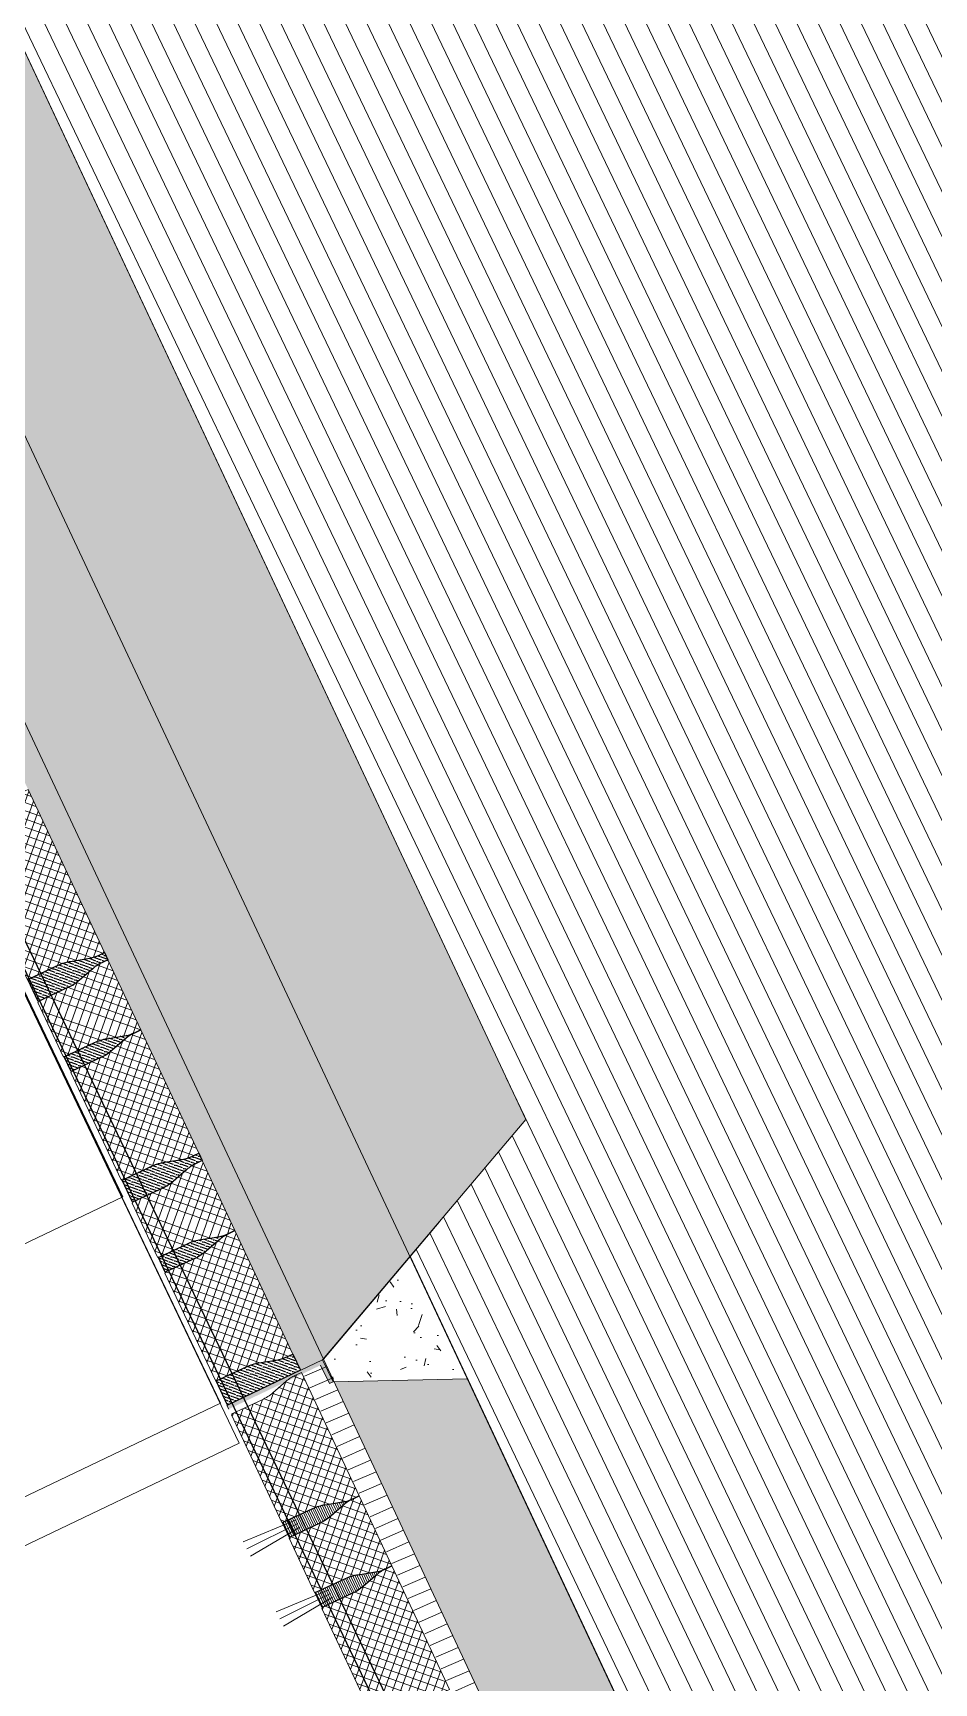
# Model space of a CAD drawing. Header units: metres. Extents: x 679304 to 680626, y 2747329 to 2750056.
# Drawn here: x 679522.29 to 679523.397, y 2747472.555 to 2747474.582 of the extents above; entities that cross this region are included whole.
import ezdxf

# ---------------------------------------------------------------- set-up
doc = ezdxf.new("R2010")
doc.units = ezdxf.units.M
doc.header["$XCLIPFRAME"] = 0
doc.layers.add('-aux', color=50, linetype='Continuous', plot=False)
for name, color, linetype, lineweight in [('02-L-projecció', 6, 'Continuous', 5), ('02-L-seccionat', 4, 'Continuous', 5), ('1-CM', 7, 'Continuous', 0), ('1-L-GESPA', 64, 'Continuous', 0), ('2-metall', 5, 'Continuous', 0), ('3-TR Formigó', 252, 'Continuous', 0), ('3-TR terra compactada', 45, 'Continuous', 0), ('3-TR Tot-u', 37, 'Continuous', 0)]:
    doc.layers.add(name, color=color, linetype=linetype, lineweight=lineweight)
doc.layers.add('02-L-SEC-Shrubs', color=252, linetype='Continuous', lineweight=0, transparency=0.2)
for name, color, linetype, lineweight, true_color in [('3- TR terra vegetal', 253, 'Continuous', 0, 0xbea68e), ('3-TR sorra granitica', 254, 'Continuous', 0, 0xf2dac9), ('3-TR tot_u', 8, 'Continuous', 5, 0x787878)]:
    doc.layers.add(name, color=color, linetype=linetype, lineweight=lineweight, true_color=true_color)
for name, color, linetype, true_color in [('EIT_3 TR sorra', 9, 'Continuous', 0xd8ceb0), ('SL_TREE_BOMBAX_CEIBA', 24, 'Continuous', 0x8f2400), ('SL_TREE_PROSOPIS_CINERARIA', 66, 'Continuous', 0x5f7f00)]:
    doc.layers.add(name, color=color, linetype=linetype, true_color=true_color)
picture_1 = doc.add_image_def('image3.png', size_in_pixel=(1135, 973))
picture_2 = doc.add_image_def('image2.png', size_in_pixel=(716, 586))
picture_3 = doc.add_image_def('image6.png', size_in_pixel=(393, 306))
picture_4 = doc.add_image_def('image7.png', size_in_pixel=(360, 216))

# ---------------------------------------------------------------- blocks, each defined once
blk = doc.blocks.new('Galvanized Metal Plate 100x30x1')
at = {"layer": '2-metall'}
blk.add_hatch(color=256, dxfattribs=at).paths.add_polyline_path([(-0.0050000000000026, 0.1299999999767181), (-0.0050000000000026, 0.0049999999999955), (-0.0300000000000011, 0.0050000000000097), (-0.0300000000000011, 1.42e-14), (0, 0), (0, 0.1299999999767181)])
blk.add_line((-0.0050000000000026, 0.0050000000000097), (-0.0300000000000011, 0.0050000000000097), dxfattribs=at)
blk.add_lwpolyline([(-0.0300000000000011, 0.0049999999999955), (-0.0300000000000011, 1.42e-14), (0, 0), (0, 0.1299999999767181), (-0.0050000000000026, 0.1299999999767181)], dxfattribs=at)
blk = doc.blocks.new('General Section WaterFalls')
at = {"layer": '3- TR terra vegetal'}
h = blk.add_hatch(dxfattribs=at)
h.set_pattern_fill('_USER', color=256, scale=0.0025, angle=-18.27604261022104, style=0, pattern_type=0)
h.set_pattern_definition([(360, (19.00628870492801, -0.9764703195542097), (0, 0.0025), [])])
edge = h.paths.add_edge_path()
edge.add_line((66.67817991273478, -32.99385217856616), (66.67825402095178, -32.98565673469143))
edge.add_arc((66.62983844755217, -32.98521892959252), 0.0484175532871072, -0.5180908874735294, 15.48092828320253)
edge.add_line((66.67649938026443, -32.97229543328285), (66.67074051828689, -32.95150277104652))
edge.add_arc((66.72581186937168, -32.93624987173826), 0.0571445945571447, 179.4819104452081, 195.4809295709795, ccw=False)
edge.add_line((66.66866961168125, -32.93573315488175), (66.66904150904082, -32.89460606692975))
edge.add_line((66.66904150880873, -32.8946060675662), (66.68911156709049, -32.89478755562239))
edge.add_line((66.68911156756803, -32.89478755556047), (66.68873967013342, -32.93591464299729))
edge.add_arc((66.63159740762785, -32.93539792695083), 0.0571445978222591, -16.51710976891951, -0.5180906227978994, ccw=False)
edge.add_line((66.68638392770663, -32.95164423086681), (66.68024999814581, -32.97232934997254))
edge.add_arc((66.72666958486661, -32.98609454301186), 0.0484175441230989, 163.4828842022214, 179.4819033208883)
edge.add_line((66.67825401946902, -32.98565673315898), (66.67817991217592, -32.99385217831962))
h = blk.add_hatch(dxfattribs=at)
h.set_pattern_fill('_USER', color=256, scale=0.0025, angle=-18.27604261022104, style=0, pattern_type=0)
h.set_pattern_definition([(360, (19.1012478438206, -0.977336131967604), (0, 0.0025), [])])
edge = h.paths.add_edge_path()
edge.add_line((66.7731390511617, -32.99471799051389), (66.77321315926818, -32.98652254660266))
edge.add_arc((66.72479758551344, -32.98608474247158), 0.0484175532871072, -0.5180908874735294, 15.48092820665204)
edge.add_line((66.77145851869136, -32.97316124476493), (66.76569965663877, -32.9523685820134))
edge.add_arc((66.82077100826427, -32.93711568275467), 0.0571445946539326, 179.4819104096079, 195.4809295061197, ccw=False)
edge.add_line((66.76362875057384, -32.93659896682948), (66.76400064782287, -32.89547187884097))
edge.add_line((66.76400064677, -32.89547187928111), (66.78407070501628, -32.89565336781598))
edge.add_line((66.7840707055293, -32.89565336797386), (66.78369880820523, -32.93678045544718))
edge.add_arc((66.72655654791743, -32.93626373866573), 0.0571445962077865, -16.51711018543432, -0.5180910848902727, ccw=False)
edge.add_line((66.78134306566788, -32.95251004234888), (66.77520913621763, -32.97319516149111))
edge.add_arc((66.82162872422487, -32.98696035519242), 0.0484175457378523, 163.4828835922333, 179.4819027326508)
edge.add_line((66.77321315743029, -32.98652254464105), (66.77313905024774, -32.9947179898382))
at = {"layer": '3-TR Formigó'}
h = blk.add_hatch(dxfattribs=at)
h.set_pattern_fill('ANSI37', color=256, scale=0.003, angle=-18.34738595099281, style=0)
h.set_pattern_definition([(44.92865665922822, (23.58416148833931, -1.779640852473676), (-0.0067268003707682, 0.0067435733681656), []), (134.9286566592282, (23.58416148833931, -1.779640852473676), (-0.0067435733681656, -0.0067268003707682), [])])
edge = h.paths.add_edge_path()
edge.add_line((66.67817994439974, -32.99384861253202), (66.67825405158636, -32.98565316880741))
edge.add_arc((66.62983847083522, -32.98521535773762), 0.0484175595479427, -0.5180984677643848, 15.48092063279453)
edge.add_line((66.67649941239506, -32.97229186492041), (66.67074054844, -32.95149920644457))
edge.add_arc((66.72581189591438, -32.93624631082639), 0.0571445900022303, 179.4819084718825, 195.4809275691711, ccw=False)
edge.add_line((66.66866964241488, -32.93572959303856), (66.66904150650548, -32.89460599995905))
edge.add_line((66.66904150601476, -32.89460600051098), (66.66824433302543, -32.89459879163225))
edge.add_line((66.66824433300644, -32.89459879114293), (66.6682519656904, -32.8937547499768))
edge.add_line((66.66825196612626, -32.89375474955887), (66.5224320567257, -32.8924361538565))
edge.add_line((66.52243205578996, -32.89243615441956), (66.52242442480782, -32.89328019859971))
edge.add_line((66.5224244245328, -32.89328019879758), (66.52162725094301, -32.89327298579737))
edge.add_line((66.52162725152446, -32.89327298477292), (66.52125538711044, -32.934396580688))
edge.add_arc((66.46411313768476, -32.93387986486778), 0.0571445860738357, -16.517109407062094, -0.5180902821103928, ccw=False)
edge.add_line((66.51889964565635, -32.95012616552412), (66.51276571606412, -32.97081128658108))
edge.add_arc((66.55918530980125, -32.98457647953183), 0.0484175511476064, 163.4828856008782, 179.4819047255243)
edge.add_line((66.5107697378844, -32.98413867177442), (66.51069562892907, -32.99233411491491))
edge.add_line((66.51069562835619, -32.99233411438763), (66.67817994333144, -32.99384861192411))
h = blk.add_hatch(dxfattribs=at)
h.set_pattern_fill('ANSI37', color=256, scale=0.003, angle=-18.34738595099281, style=0)
h.set_pattern_definition([(44.92865665922822, (23.58416145620868, -1.779644419904798), (-0.0067268003707682, 0.0067435733681656), []), (134.9286566592282, (23.58416145620868, -1.779644419904798), (-0.0067435733681656, -0.0067268003707682), [])])
edge = h.paths.add_edge_path()
edge.add_line((66.77313908282667, -32.99471442494541), (66.77321319248074, -32.98651898154529))
edge.add_arc((66.72479760786518, -32.98608117876574), 0.0484175640029159, -0.5180874265220125, 15.48093170709386)
edge.add_line((66.77145855035631, -32.97315767640248), (66.7656996869185, -32.95236501858786))
edge.add_arc((66.82077103387564, -32.93711212393828), 0.0571445893227543, 179.4819072091405, 195.4809263397831, ccw=False)
edge.add_line((66.76362878130749, -32.93659540498629), (66.76400064591529, -32.895471812568))
edge.add_line((66.76400064583868, -32.89547181222588), (66.76320347288483, -32.89546460286847))
edge.add_line((66.76320347329602, -32.89546460402198), (66.76321110601546, -32.89462056237718))
edge.add_line((66.76321110595018, -32.89462056127377), (66.68991630843203, -32.8939577847982))
edge.add_line((66.6899163085036, -32.89395778439939), (66.68990867541704, -32.89480182641336))
edge.add_line((66.68990867491812, -32.8948018271476), (66.68911150184555, -32.8947946148086))
edge.add_line((66.68911150144413, -32.89479461498558), (66.68873963732624, -32.93591821148886))
edge.add_arc((66.63159738853574, -32.93540149694309), 0.0571445847260143, -16.517107493792878, -0.5180883785645278, ccw=False)
edge.add_line((66.68638389604166, -32.9516477950383), (66.68024996549411, -32.97233291676055))
edge.add_arc((66.72666956111789, -32.98609810788184), 0.0484175516988072, 163.4828888886982, 179.4819080003339)
edge.add_line((66.67825398826972, -32.98566030245274), (66.67817988100802, -32.99385574566217))
edge.add_line((66.67817988200113, -32.99385574599728), (66.77313908325432, -32.9947144246802))
h = blk.add_hatch(dxfattribs=at)
h.set_pattern_fill('ANSI37', color=256, scale=0.003, angle=-18.34738595099281, style=0)
h.set_pattern_definition([(44.92865665922822, (23.84660494187847, -1.782021161867305), (-0.0067268003707682, 0.0067435733681656), []), (134.9286566592282, (23.84660494187847, -1.782021161867305), (-0.0067435733681656, -0.0067268003707682), [])])
edge = h.paths.add_edge_path()
edge.add_line((66.94062339747325, -32.99622892262414), (66.94069750465988, -32.98803347889953))
edge.add_arc((66.89228192484006, -32.98759566759691), 0.0484175595479427, -0.5180984677643848, 15.48092063279453)
edge.add_line((66.93894286593422, -32.9746721747797), (66.93318400197917, -32.95387951630386))
edge.add_arc((66.98825534898786, -32.93862662045285), 0.0571445900022303, 179.4819084718825, 195.4809275691711, ccw=False)
edge.add_line((66.93111309502274, -32.93810990266502), (66.93148495911332, -32.89698630958551))
edge.add_line((66.93148495955393, -32.89698630990461), (66.93068778656459, -32.89697910102588))
edge.add_line((66.9306877865456, -32.89697910053656), (66.93069541922956, -32.89613505937043))
edge.add_line((66.93069541966543, -32.89613505918533), (66.78487551026487, -32.89481646348296))
edge.add_line((66.7848755097948, -32.89481646427885), (66.78486787881265, -32.895660508459))
edge.add_line((66.78486787900329, -32.89566050888971), (66.7840707054135, -32.89565329588949))
edge.add_line((66.78407070599496, -32.89565329509787), (66.78369884158093, -32.93677689101295))
edge.add_arc((66.72655659075826, -32.93626017519273), 0.0571445860738357, -16.517109407062094, -0.5180902821103928, ccw=False)
edge.add_line((66.78134309872985, -32.95250647561625), (66.77520916913763, -32.9731915966732))
edge.add_arc((66.82162876380607, -32.98695678985678), 0.0484175511476064, 163.4828856008782, 179.4819047255243)
edge.add_line((66.77321319235487, -32.98651898163371), (66.77313908339956, -32.9947144247742))
edge.add_line((66.77313908282667, -32.99471442471258), (66.94062339780194, -32.99622892224906))
h = blk.add_hatch(dxfattribs=at)
h.set_pattern_fill('ANSI37', color=256, scale=0.003, angle=-18.27604261022104, style=0)
h.set_pattern_definition([(44.99999999999999, (23.4015205828473, -1.832519652321934), (-0.0067351920908019, 0.0067351920908019), []), (134.9999999999999, (23.4015205828473, -1.832519652321934), (-0.0067351920908019, -0.0067351920908019), [])])
edge = h.paths.add_edge_path()
edge.add_line((67.13300868775696, -32.99771135766059), (67.13307259018694, -32.98951582796796))
edge.add_arc((67.08465650258584, -32.98913830379024), 0.0484175588259012, -0.4467548583182131, 15.55226428892074)
edge.add_line((67.13130131503567, -32.97615672042593), (67.1255165650358, -32.95537124887623))
edge.add_arc((67.18056887807325, -32.94004979054444), 0.0571445910121853, 179.5532511125338, 195.5522702470631, ccw=False)
edge.add_line((67.1234260238707, -32.93960422463715), (67.12374668146789, -32.89848020071489))
edge.add_line((67.12374668195844, -32.89848020114005), (67.12294950049407, -32.89847398497161))
edge.add_line((67.12294950010255, -32.89847398526035), (67.12295608205572, -32.89762993497023))
edge.add_line((67.12295608269051, -32.89762993529439), (66.97713464422893, -32.89649291226382))
edge.add_line((66.97713464405388, -32.89649291150272), (66.97712806416962, -32.89733696443772))
edge.add_line((66.97712806379423, -32.89733696449548), (66.97633088183997, -32.89733074424205))
edge.add_line((66.97633088147268, -32.89733074372634), (66.976010223406, -32.93845477092634))
edge.add_arc((66.918867375236, -32.93800920876674), 0.0571445857302265, -16.445765776522194, -0.4467466918054015, ccw=False)
edge.add_line((66.97367407055572, -32.95418727723882), (66.96756590219691, -32.97488002040106))
edge.add_arc((67.01400259928778, -32.9885874025058), 0.0484175509184636, 163.5542290581637, 179.5532481786626)
edge.add_line((66.96558652119711, -32.98820987995714), (66.96552261710897, -32.99640540910217))
edge.add_line((66.96552261710166, -32.99640540941619), (67.1330086880839, -32.99771135786219))
h = blk.add_hatch(dxfattribs=at)
h.set_pattern_fill('ANSI37', color=256, scale=0.003, angle=-18.27604261022104, style=0)
h.set_pattern_definition([(44.99999999999999, (23.40152058331296, -1.832519652321934), (-0.0067351920908019, 0.0067351920908019), []), (134.9999999999999, (23.40152058331296, -1.832519652321934), (-0.0067351920908019, -0.0067351920908019), [])])
edge = h.paths.add_edge_path()
edge.add_line((67.22796885808928, -32.99845529254526), (67.22803276298673, -32.99025976317711))
edge.add_arc((67.17961667152122, -32.98988224728964), 0.048417563292489, -0.4467438236486732, 15.55227535667759)
edge.add_line((67.22626148583367, -32.9769006529823), (67.22047673635103, -32.95611518209381))
edge.add_arc((67.27552904887125, -32.9407937261276), 0.0571445904278904, 179.553249814863, 195.5522689535439, ccw=False)
edge.add_line((67.21838619560003, -32.94034815952182), (67.21870685371445, -32.89922413626077))
edge.add_line((67.21870685415342, -32.89922413602472), (67.21790967287059, -32.89921791893542))
edge.add_line((67.21790967183188, -32.89921791898087), (67.2179162536745, -32.89837386865424))
edge.add_line((67.2179162548855, -32.8983738697134), (67.14462068886421, -32.8978023586072))
edge.add_line((67.14462068770081, -32.89780235756189), (67.14461410545559, -32.89864640873636))
edge.add_line((67.14461410650983, -32.89864640939049), (67.14381692521881, -32.89864018935611))
edge.add_line((67.14381692511961, -32.89864018931985), (67.14349626734906, -32.93976421710805))
edge.add_arc((67.08635341981426, -32.9393186555244), 0.0571445840205445, -16.445764324364518, -0.4467451595709804, ccw=False)
edge.add_line((67.14116011327133, -32.95549672143534), (67.13505194399269, -32.97618946478421))
edge.add_arc((67.18148864246905, -32.98989684460685), 0.0484175513567676, 163.5542323495689, 179.5532514948844)
edge.add_line((67.13307256344704, -32.98951932508499), (67.13300866094201, -32.99771485426243))
edge.add_line((67.13300866121426, -32.99771485524252), (67.2279688579916, -32.99845529265259))
h = blk.add_hatch(dxfattribs=at)
h.set_pattern_fill('ANSI37', color=256, scale=0.003, angle=-18.27604261022104, style=0)
h.set_pattern_definition([(44.99999999999999, (23.67396649438888, -1.834651005454361), (-0.0067351920908019, 0.0067351920908019), []), (134.9999999999999, (23.67396649438888, -1.834651005454361), (-0.0067351920908019, -0.0067351920908019), [])])
edge = h.paths.add_edge_path()
edge.add_line((67.40545459929854, -32.99984271079302), (67.40551850172852, -32.99164718110038))
edge.add_arc((67.35710241366176, -32.99126965692267), 0.0484175588259012, -0.4467548583182131, 15.55226428892074)
edge.add_line((67.40374722657725, -32.9782880730927), (67.39796247657738, -32.957502601543))
edge.add_arc((67.45301478914917, -32.94218114390969), 0.0571445910121853, 179.5532511125338, 195.5522702470631, ccw=False)
edge.add_line((67.39587193587793, -32.94173557846807), (67.39619259347513, -32.90061155454581))
edge.add_line((67.39619259350002, -32.90061155427248), (67.39539541203567, -32.90060533810403))
edge.add_line((67.39539541164413, -32.90060533815995), (67.3954019935973, -32.89976128786982))
edge.add_line((67.39540199423209, -32.89976128796116), (67.2495805557705, -32.89862426493058))
edge.add_line((67.24958055559546, -32.89862426463515), (67.2495739757112, -32.89946831757014))
edge.add_line((67.2495739753358, -32.89946831809357), (67.24877679338155, -32.89946209784015))
edge.add_line((67.24877679347992, -32.89946209732443), (67.24845613541325, -32.94058612452443))
edge.add_arc((67.19131328677759, -32.94014056189917), 0.0571445857302265, -16.445765776522194, -0.4467466918054015, ccw=False)
edge.add_line((67.2461199820973, -32.95631863037125), (67.24001181373849, -32.97701137353349))
edge.add_arc((67.28644851129502, -32.99071875587106), 0.0484175509184636, 163.5542290581637, 179.5532481786626)
edge.add_line((67.2380324313417, -32.99034123378806), (67.23796852725357, -32.99853676293309))
edge.add_line((67.23796852771193, -32.99853676301427), (67.40545459869416, -32.99984271146028))
h = blk.add_hatch(dxfattribs=at)
h.set_pattern_fill('ANSI37', color=256, scale=0.003, angle=-18.27604261022104, style=0)
h.set_pattern_definition([(44.99999999999999, (23.67396649485454, -1.8346510049887), (-0.0067351920908019, 0.0067351920908019), []), (134.9999999999999, (23.67396649485454, -1.8346510049887), (-0.0067351920908019, -0.0067351920908019), [])])
edge = h.paths.add_edge_path()
edge.add_line((67.50041476963088, -33.00058664521202), (67.50047867452831, -32.99239111584387))
edge.add_arc((67.45206258352846, -32.9920136006549), 0.048417563292489, -0.4467438236486732, 15.55227535667759)
edge.add_line((67.49870739737526, -32.97903200658038), (67.49292264789261, -32.9582465356919))
edge.add_arc((67.54797496041283, -32.94292507926002), 0.0571445904278904, 179.553249814863, 195.5522689535439, ccw=False)
edge.add_line((67.49083210714161, -32.94247951265425), (67.49115276525603, -32.9013554893932))
edge.add_line((67.491152765695, -32.90135548915714), (67.49035558441217, -32.90134927206785))
edge.add_line((67.49035558337346, -32.90134927257895), (67.49036216521608, -32.90050522225232))
edge.add_line((67.49036216642708, -32.90050522284583), (67.41706660040579, -32.89993371173962))
edge.add_line((67.41706659924239, -32.89993371092715), (67.41706001699717, -32.90077776210162))
edge.add_line((67.41706001758575, -32.90077776229009), (67.41626283629475, -32.90077154225571))
edge.add_line((67.41626283572987, -32.90077154198661), (67.41594217795934, -32.94189556977482))
edge.add_arc((67.35879933135584, -32.941450008424), 0.0571445840205445, -16.445764324364518, -0.4467451595709804, ccw=False)
edge.add_line((67.4136060248129, -32.9576280748006), (67.40749785553427, -32.97832081814946))
edge.add_arc((67.45393455401063, -32.99202819773928), 0.0484175513567676, 163.5542323495689, 179.5532514948844)
edge.add_line((67.40551847498863, -32.99165067914874), (67.40545457248359, -32.99984620832618))
edge.add_line((67.40545457275584, -32.99984620837495), (67.50041476953318, -33.00058664578501))
h = blk.add_hatch(dxfattribs=at)
h.set_pattern_fill('ANSI37', color=256, scale=0.003, angle=-18.27604261022104, style=0)
h.set_pattern_definition([(44.99999999999999, (24.17764217313379, -1.838578246068209), (-0.0067351920908019, 0.0067351920908019), []), (134.9999999999999, (24.17764217313379, -1.838578246068209), (-0.0067351920908019, -0.0067351920908019), [])])
edge = h.paths.add_edge_path()
edge.add_line((67.73164453543723, -33.00238253362477), (67.73170843978194, -32.99418700407408))
edge.add_arc((67.68329235399142, -32.99380948673934), 0.0484175584946718, -0.4467466283651467, 15.55227254300524)
edge.add_line((67.7299371631816, -32.98082789639011), (67.72415241373444, -32.96004242502295))
edge.add_arc((67.77920473134145, -32.94472096674144), 0.0571445944009922, 179.553250484846, 195.5522696561451, ccw=False)
edge.add_line((67.72206187387928, -32.94427540106699), (67.72238253191864, -32.90315137729076))
edge.add_line((67.72238253196701, -32.90315137756989), (67.7215853510199, -32.90314516206266))
edge.add_line((67.72158535011113, -32.90314516075887), (67.72159193103393, -32.90230111061885))
edge.add_line((67.72159193083644, -32.90230111125857), (67.5220265485785, -32.9007450281177))
edge.add_line((67.52202654955909, -32.90074502723292), (67.52201996734935, -32.90158907792871))
edge.add_line((67.52201996650547, -32.90158907882869), (67.52122278602783, -32.90158286004372))
edge.add_line((67.52122278697789, -32.90158286038786), (67.52090212879656, -32.94270688607881))
edge.add_arc((67.46375927096233, -32.94226132519543), 0.0571445945339037, -16.445762793266, -0.44674364543789125, ccw=False)
edge.add_line((67.51856597466394, -32.95843939390034), (67.51245780479302, -32.9791321360728))
edge.add_arc((67.55889450618997, -32.99283951381222), 0.0484175534240547, 163.5542355793744, 179.5532547029849)
edge.add_line((67.51047842530534, -32.99246199708432), (67.51041452202648, -33.00065752600622))
edge.add_line((67.51041452167556, -33.00065752537921), (67.73164453582639, -33.00238253323779))
at = {"layer": '3-TR sorra granitica'}
h = blk.add_hatch(dxfattribs=at)
h.set_pattern_fill('LINE', color=256, scale=0.005, angle=69.72395738977895, style=0)
h.set_pattern_definition([(87.99999999999993, (84.49806383391844, 215.9410314029083), (-0.0158653293789282, 0.0005540295101522), [])])
h.paths.add_polyline_path([(63.31718797190115, -32.99482132843696), (66.94344163034111, -33.0275867190212), (66.94371268711984, -32.99758794321679), (63.31718797190115, -32.96345270238817)])
at = {"layer": '3-TR terra compactada'}
h = blk.add_hatch(dxfattribs=at)
h.set_pattern_fill('LINE', color=256, scale=0.0075)
h.set_pattern_definition([(360, (-1.593222050461918, -1.450000001117587), (0, 0.0238125), [])])
edge = h.paths.add_edge_path(flags=16)
edge.add_arc((87.91270721703766, -34.89102650922723), 0.0300000000000011, 0, 360)
h.paths.add_polyline_path([(60.86794612370431, -34.06345526850782), (60.86794612370431, -34.8165326055605), (77.28848761087283, -34.81653260439634), (77.28848760994151, -35.96653260430321), (94.02980208816007, -35.96653260337189), (94.02346620196477, -34.53352967253886), (88.77741158520803, -34.42881766473874), (88.7764219455421, -34.4783984052483), (88.67512278445065, -34.85645277681761), (84.06023222394288, -34.76436978625134), (83.96552849235012, -34.41241660504602), (83.95774579746649, -34.38224918977358), (83.95875280490145, -34.33179827523418), (79.98875382728875, -34.25026744417846), (79.98875382775441, -35.78771875007078), (77.43852502759546, -35.78771875007078), (77.43852502852678, -35.43748732609675), (78.61814005719498, -35.43770227907226), (78.05505687510595, -33.4629564518109), (67.10211191978306, -33.3788115279749), (67.01179703883827, -33.17811179091223), (66.85097349714488, -33.17687627975829), (63.56725041614845, -33.15126436809078), (63.56725041707978, -34.70336046814919), (61.01713174395263, -34.70336046768352), (61.0171317444183, -34.35336060426198), (62.10765844490379, -34.35336060402915), (61.58575402200222, -32.50950451311656), (50.68157043308019, -32.42573419259861), (50.59114177431911, -32.2250335814897), (50.42511908290908, -32.2237581287045), (47.14811543934047, -32.19819437991828), (47.14721526950597, -33.38156245509163), (44.99754665372893, -33.38156245509163), (44.99754665279761, -33.03156259073876), (45.56926759378984, -33.03156259120442), (45.14311256445944, -31.55625739693642), (34.2616229839623, -31.47266142093577), (34.17091776337475, -31.2719586850144), (34.00475173024461, -31.27068213094026), (30.72633214015514, -31.24511096207425), (30.72633214108646, -32.37863686797209), (28.57621343620122, -32.37863686820492), (28.57621343526989, -32.02863700361922), (29.14793437626213, -32.02863700361922), (28.72177934786305, -30.55333180958405), (17.8412764519453, -30.4697434140835), (17.68143947003409, -31.50181839196012), (28.27606689184904, -31.50181839149445), (28.27606689091772, -32.61037793336436), (44.44740463607013, -32.61037793196738), (44.44740463700145, -34.06345526920631)])
at = {"layer": '3-TR Tot-u'}
h = blk.add_hatch(dxfattribs=at)
h.set_pattern_fill('EARTH', color=256, scale=0.005, angle=-84.07414778341365)
h.set_pattern_definition([(275.9258522165863, (-9.313226e-10, -4.656613e-10), (0.0348582512672567, -0.0283024260194916), [0.03175, -0.03175]), (275.9258522165863, (0.0118426261469722, 0.0012292172759771), (0.0348582512672567, -0.0283024260194916), [0.03175, -0.03175]), (275.9258522165863, (0.0236852532252669, 0.0024584343191236), (0.0348582512672567, -0.0283024260194916), [0.03175, -0.03175]), (5.925852216586345, (0.0280425352975726, -0.001079369103536), (0.0283024260194916, 0.0348582512672567), [0.03175, -0.03175]), (5.925852216586345, (0.0292717516422272, -0.0129219959490001), (0.0283024260194916, 0.0348582512672567), [0.03175, -0.03175]), (5.925852216586345, (0.0305009693838656, -0.0247646232601255), (0.0283024260194916, 0.0348582512672567), [0.03175, -0.03175])])
h.paths.add_polyline_path([(66.84566084854305, -33.17683484312147), (66.9129464966245, -33.02731117722578), (63.31718796957284, -32.99482132820413), (63.3171879700385, -33.03095293976367), (63.56725041614845, -33.15126436809078)])
h = blk.add_hatch(dxfattribs=at)
h.set_pattern_fill('EARTH', color=256, scale=0.005, angle=-84.07414778341365)
h.set_pattern_definition([(275.9258522165863, (77.13697146251798, -24.04769780486822), (0.0348582512672567, -0.0283024260194916), [0.03175, -0.03175]), (275.9258522165863, (77.14881408959627, -24.04646858759225), (0.0348582512672567, -0.0283024260194916), [0.03175, -0.03175]), (275.9258522165863, (77.16065671667457, -24.04523937008344), (0.0348582512672567, -0.0283024260194916), [0.03175, -0.03175]), (5.925852216586345, (77.16501399874687, -24.04877717373893), (0.0283024260194916, 0.0348582512672567), [0.03175, -0.03175]), (5.925852216586345, (77.16624321555719, -24.06061980058439), (0.0283024260194916, 0.0348582512672567), [0.03175, -0.03175]), (5.925852216586345, (77.16747243283316, -24.07246242766269), (0.0283024260194916, 0.0348582512672567), [0.03175, -0.03175])])
h.paths.add_polyline_path([(67.01179703883827, -33.17811179091223), (67.10211191978306, -33.3788115279749), (78.05505687510595, -33.4629564518109), (78.8385478113778, -33.468975543743), (78.83854823606089, -33.26896964525804)])
at = {"layer": '3-TR tot_u'}
h = blk.add_hatch(dxfattribs=at)
h.set_pattern_fill('AR-CONC', color=256, scale=0.0005, angle=90.27678088138285)
h.set_pattern_definition([(140.2767808813828, (-9.313226e-10, -4.656613e-10), (0.0075294083191467, 0.0911297702543663), [0.009525, -0.104775]), (85.27678088138289, (-9.313226e-10, -4.656613e-10), (-0.0954421824638195, -0.0180829760590076), [0.00762, -0.083820292085]), (190.7282255813828, (0.0006274487823248, 0.0075941225513816), (-0.0879127702495888, 0.0730467939738314), [0.0080950044, -0.0890451223]), (136.4609808813827, (-0.0253997044637799, -0.0001227005850524), (0.0203661653687272, 0.135639486306251), [0.0142875, -0.1571625]), (186.9123384913827, (-0.0237025371752679, 0.0111805798951537), (-0.1242850351344667, 0.1181030589831279), [0.01214251157, -0.13356780408]), (81.46093205138288, (-0.0253997044637799, -0.0001227005850524), (-0.1242850351284049, 0.1181030589898943), [0.011429983535, -0.12572986596]), (111.2767808813828, (-0.0191111285239458, 0.0126078263856471), (0.0507657992262747, 0.0760533183296827), [0.009525, -0.104775]), (56.27678088138284, (-0.0191111285239458, 0.0126078263856471), (-0.092242182622578, 0.0304557734766822), [0.00762, -0.08382]), (161.7282258813828, (-0.0148806455545128, 0.0189456027001143), (-0.041476383870818, 0.1065090916350389), [0.0080950044, -0.0890449688]), (127.7767808813828, (-9.313226e-10, -4.656613e-10), (-0.0422844862299229, 0.0013400527942813), [0, -0.082804, 0, -0.08509, 0, -0.0841375]), (97.7767808813828, (-9.313226e-10, -4.656613e-10), (-0.0502510964592918, 0.0331674693315446), [0, -0.048514, 0, -0.080899, 0, -0.0320675]), (57.77678088138284, (0.0001368108205497, -0.0283206696622074), (0.0025368385496153, 0.0678083435244748), [0, -0.03175, 0, -0.0990600000000001, 0, -0.1314450000000001]), (47.77678088138283, (0.0001981602981687, -0.0410205214284361), (-0.0130708823965968, 0.0740023123926836), [0, -0.041275, 0, -0.065786, 0, -0.093345])])
h.paths.add_polyline_path([(66.94344162940979, -33.02621088339947), (66.913441629149, -33.02621088270098), (66.84566057054325, -33.17683545872569), (67.01179703883827, -33.17811179091223)])
h = blk.add_hatch(dxfattribs=at)
h.set_pattern_fill('AR-CONC', color=256, scale=0.00025, angle=90.27678088138285)
h.set_pattern_definition([(158.5528234916038, (32.84110989002511, -1.956058996263891), (-0.0107141402033441, 0.0444470353765646), [0.0047625, -0.0523874999999999]), (103.5528234916037, (32.84110989002511, -1.956058996263891), (-0.042478511822929, -0.0235505220209913), [0.00381, -0.0419101460424999]), (209.0042681916038, (32.84021704876796, -1.952355089364573), (-0.0531926501422366, 0.0208965138611374), [0.0040475022, -0.0445225611499999]), (154.7370234916037, (32.82906990079209, -1.960099867545068), (-0.0115985479610558, 0.0675920588494506), [0.00714375, -0.0785812499999999]), (205.1883811016037, (32.82810335047543, -1.954467203235253), (-0.0775261334246027, 0.036585164494883), [0.006071255785, -0.0667839020399999]), (99.73697466160377, (32.82906990079209, -1.960099867545068), (-0.0775261334227856, 0.036585164499046), [0.0057149917675, -0.0628649329799999]), (129.5528234916037, (32.83005946315825, -1.953069656156003), (0.0121775151173545, 0.0440684300330318), [0.0047625, -0.0523875]), (74.55282349160389, (32.83005946315825, -1.953069656156003), (-0.0485699864642681, -3.6222662037e-06), [0.00381, -0.0419099999999999]), (180.0042684916038, (32.8310742569156, -1.949397285934537), (-0.0363924715453394, 0.0440648076110835), [0.0040475022, -0.0445224844]), (146.0528234916037, (32.84110989002511, -1.956058996263891), (-0.0202858755293875, -0.0059938829911168), [0, -0.041402, 0, -0.042545, 0, -0.04206875]), (116.0528234916039, (32.84110989002511, -1.956058996263891), (-0.0290587158829416, 0.0078679387732416), [0, -0.024257, 0, -0.0404494999999999, 0, -0.01603375]), (76.05282349160386, (32.8456154614687, -1.969483585096895), (-0.0094277576651399, 0.0325917034802938), [0, -0.0158749999999999, 0, -0.0495299999999999, 0, -0.0657224999999997]), (66.05282349160387, (32.84763589780778, -1.975503579946234), (-0.0178091657507202, 0.033085210695806), [0, -0.0206375, 0, -0.032893, 0, -0.0466725])])
h.paths.add_polyline_path([(67.01179703883827, -33.17811179091223), (78.83854823606089, -33.26896964525804), (78.83851596619932, -33.0877172886394), (78.33694454329088, -33.08771506906487), (78.32469015056267, -33.11501755425707), (66.94360577082261, -33.02758349198848)])
at = {"layer": 'EIT_3 TR sorra'}
h = blk.add_hatch(dxfattribs=at)
h.set_pattern_fill('ANSI36', color=256, scale=0.001075, angle=-1.014200710252469, style=0, double=1)
h.set_pattern_definition([(43.98579928974752, (37.24666957324371, -102.9836683478206), (0.0019272751255601, 0.0066038919240475), [0.0085328125000001, -0.0017065625, 0, -0.0017065625])])
edge = h.paths.add_edge_path()
edge.add_line((66.96552261617035, -32.99640540941619), (66.94356673695474, -32.99634237651562))
edge.add_line((66.94356673629954, -32.99634237657301), (66.94344273766897, -32.89709630551705))
edge.add_line((66.94344273814932, -32.89709630515427), (66.97633090873522, -32.89732724961321))
edge.add_line((66.97633090801537, -32.89732724940404), (66.9760102209868, -32.93845477142777))
edge.add_arc((66.91886736964807, -32.93800921039656), 0.0571445893562954, -16.445764025470226, -0.4467449184513157, ccw=False)
edge.add_line((66.97367406776175, -32.95418727793731), (66.96756589921326, -32.97488001907531))
edge.add_arc((67.01400259323418, -32.9885873971507), 0.0484175461058781, 163.5542319968001, 179.5532511259432)
edge.add_line((66.96558651933447, -32.98820987809449), (66.9655226162453, -32.99640540904063))
edge.add_line((66.96552261617035, -32.99640540941619), (66.94356673695474, -32.99634237651562))
h = blk.add_hatch(dxfattribs=at)
h.set_pattern_fill('ANSI36', color=256, scale=0.001075, angle=-1.014200710252469, style=0, double=1)
h.set_pattern_definition([(43.98579928974752, (37.15170934982598, -102.9829314076341), (0.0019272751255601, 0.0066038919240475), [0.0085328125000001, -0.0017065625, 0, -0.0017065625])])
edge = h.paths.add_edge_path()
edge.add_line((67.13300866167992, -32.9977148543112), (67.1330725651403, -32.98951932446846))
edge.add_arc((67.0846564839594, -32.98914180602878), 0.0484175525730468, -0.446747268807744, 15.55227187194372)
edge.add_line((67.13130128895864, -32.97616021893919), (67.12551654093629, -32.95537474362899))
edge.add_arc((67.18056885665283, -32.94005328137428), 0.0571445942156798, 179.5532539892589, 195.5522731529118, ccw=False)
edge.add_line((67.123425998725, -32.93960771872662), (67.1237466854301, -32.89848019953846))
edge.add_line((67.12374668614939, -32.89848019951023), (67.14381695486924, -32.89863669671435))
edge.add_line((67.14381695445627, -32.89863669662736), (67.1434962676761, -32.93976421530035))
edge.add_arc((67.0863534072414, -32.93931865133345), 0.0571445973673935, -16.445766153051807, -0.4467470114216212, ccw=False)
edge.add_line((67.14116011280566, -32.95549672306516), (67.13505194451375, -32.9761894637975))
edge.add_arc((67.18148863548413, -32.98989684553817), 0.0484175439073625, 163.5542282206263, 179.5532473088979)
edge.add_line((67.13307256344704, -32.98951932322234), (67.1330086609106, -32.99771485435101))
h = blk.add_hatch(dxfattribs=at)
h.set_pattern_fill('ANSI36', color=256, scale=0.001075, angle=-1.014200710252469, style=0, double=1)
h.set_pattern_definition([(43.98579928974752, (37.51911548478529, -102.985799700953), (0.0019272751255601, 0.0066038919240475), [0.0085328125000001, -0.0017065625, 0, -0.0017065625])])
edge = h.paths.add_edge_path()
edge.add_line((67.23796852771193, -32.99853676278144), (67.22796883374001, -32.99845879199665))
edge.add_line((67.22796883294359, -32.99845879175701), (67.22803273504195, -32.99026326195484))
edge.add_arc((67.17961665475741, -32.98988573998213), 0.0484175527940736, -0.4467514048749425, 15.55226774490095)
edge.add_line((67.22626145929098, -32.97690415428951), (67.22047670979607, -32.95611867898339))
edge.add_arc((67.27552902000025, -32.94079722254537), 0.0571445876233784, 179.5532517402217, 195.5522708379812, ccw=False)
edge.add_line((67.21838616998866, -32.94035165803507), (67.21870685580535, -32.8992241370823))
edge.add_line((67.21870685601607, -32.89922413695604), (67.24877682043288, -32.89945860306265))
edge.add_line((67.24877682002261, -32.89945860300213), (67.24845613325061, -32.9405861246202))
edge.add_arc((67.191313279327, -32.940140562132), 0.0571445907335047, -16.445765473899826, -0.44674634346989706, ccw=False)
edge.add_line((67.24611997883767, -32.95631863106974), (67.24001181051025, -32.97701137228076))
edge.add_arc((67.2864485043101, -32.99071875028313), 0.0484175461207508, 163.5542325475676, 179.5532516927069)
edge.add_line((67.23803243087605, -32.99034123122692), (67.23796852745525, -32.99853676206353))
edge.add_line((67.23796852771193, -32.99853676278144), (67.22796883374001, -32.99845879199665))
h = blk.add_hatch(dxfattribs=at)
h.set_pattern_fill('ANSI36', color=256, scale=0.001075, angle=-1.014200710252469, style=0, double=1)
h.set_pattern_definition([(43.98579928974752, (37.42415526043624, -102.9850627609994), (0.0019272751255601, 0.0066038919240475), [0.0085328125000001, -0.0017065625, 0, -0.0017065625])])
edge = h.paths.add_edge_path()
edge.add_line((67.4054545732215, -32.99984620744363), (67.40551847668188, -32.99165067760088))
edge.add_arc((67.35710239503533, -32.99127315916121), 0.0484175525730468, -0.446747268807744, 15.55227187194372)
edge.add_line((67.40374720003456, -32.97829157137312), (67.39796245201221, -32.95750609606292))
edge.add_arc((67.45301476866007, -32.94218463450671), 0.0571445942156798, 179.5532539892589, 195.5522731529118, ccw=False)
edge.add_line((67.39587191073224, -32.94173907255754), (67.39619259743735, -32.90061155336938))
edge.add_line((67.39619259769097, -32.90061155287549), (67.41626286641082, -32.90076805007961))
edge.add_line((67.41626286646351, -32.90076804999262), (67.41594217968334, -32.9418955686656))
edge.add_arc((67.35879931878299, -32.94145000469871), 0.0571445973673935, -16.445766153051807, -0.4467470114216212, ccw=False)
edge.add_line((67.4136060248129, -32.95762807689607), (67.40749785652099, -32.97832081762841))
edge.add_arc((67.45393454656005, -32.99202819913626), 0.0484175439073625, 163.5542282206263, 179.5532473088979)
edge.add_line((67.40551847452298, -32.99165067612193), (67.40545457198652, -32.99984620725061))
h = blk.add_hatch(dxfattribs=at)
h.set_pattern_fill('ANSI36', color=256, scale=0.001075, angle=-1.014200710252469, style=0, double=1)
h.set_pattern_definition([(43.98579928974752, (37.79156145080924, -102.9879239588044), (0.0019272751255601, 0.0066038919240475), [0.0085328125000001, -0.0017065625, 0, -0.0017065625])])
edge = h.paths.add_edge_path()
edge.add_line((67.51041449373587, -33.00066101877019), (67.50041479976394, -33.0005830479854))
edge.add_line((67.50041479989886, -33.00058304890991), (67.50047870199722, -32.99238751910774))
edge.add_arc((67.4520626203157, -32.99200999666937), 0.0484175527940736, -0.4467514048749425, 15.55226774490095)
edge.add_line((67.49870742624626, -32.97902841214091), (67.49292267675135, -32.95824293683479))
edge.add_arc((67.5479749860242, -32.94292147969827), 0.0571445873641418, 179.5532512957519, 195.5522704501285, ccw=False)
edge.add_line((67.49083213694394, -32.94247591448948), (67.49115282276063, -32.90134839353671))
edge.add_line((67.49115282157436, -32.90134839341045), (67.52122278599117, -32.90158285951706))
edge.add_line((67.52122278697789, -32.9015828599222), (67.52090210020589, -32.94271038154027))
edge.add_arc((67.46375924674794, -32.94226481905207), 0.0571445907335047, -16.445765473899826, -0.44674634346989706, ccw=False)
edge.add_line((67.51856594532728, -32.95844288775697), (67.51245777699988, -32.979135628968))
edge.add_arc((67.55889447126538, -32.99284300627187), 0.0484175461207508, 163.5542325475676, 179.5532516927069)
edge.add_line((67.51047839689998, -32.99246548791416), (67.5104144934792, -33.00066101875077))
edge.add_line((67.51041449373587, -33.00066101877019), (67.50041479976394, -33.0005830479854))
h = blk.add_hatch(dxfattribs=at)
h.set_pattern_fill('ANSI36', color=256, scale=0.001075, angle=-1.014200710252469, style=0, double=1)
h.set_pattern_definition([(62.26184189996857, (100.9186053201556, 214.9879540679976), (-0.0002408934137097, 0.0068751544213446), [0.0085328125000001, -0.0017065625, 0, -0.0017065625])])
h.paths.add_polyline_path([(66.94360577082261, -33.02758349198848), (78.32469014963135, -33.11501755425707), (78.3369145868346, -33.08511050045491), (66.94356673629954, -32.99634237657301)])
at = {"layer": '-aux'}
for points in [[(66.67817991273478, -32.99385217856616), (66.67817991273478, -32.99385217856616), (66.678254020866, -32.98565673502162, 0.0699225111475427), (66.67649938026443, -32.97229543328285), (66.67074051778764, -32.95150277018547, -0.0699225111480096), (66.66866961168125, -32.93573315488175), (66.66904150880873, -32.8946060675662), (66.68911156756803, -32.89478755556047), (66.6887396699749, -32.93591464310885, -0.0699225111484148), (66.68638392770663, -32.95164423086681), (66.68024999694899, -32.97232934972271, 0.0699225111479849), (66.67825401946902, -32.98565673315898), (66.67817991273478, -32.99385217856616), (66.67817991273478, -32.99385217856616)], [(66.77313905069605, -32.99471799004823), (66.7731390511617, -32.99471799051389), (66.77321315975858, -32.98652254696936, 0.0699225111475427), (66.77145851869136, -32.97316124476493), (66.76569965668023, -32.95236858236604, -0.0699225111480096), (66.76362875057384, -32.93659896682948), (66.76400064677, -32.89547187928111), (66.7840707055293, -32.89565336797386), (66.78369880840182, -32.93678045505658, -0.0699225111484148), (66.78134306566788, -32.95251004234888), (66.7752091367729, -32.97319516167045, 0.0699225111479849), (66.77321315743029, -32.98652254464105), (66.77313905069605, -32.99471799004823), (66.7731390511617, -32.99471799051389)], [(66.96552261617035, -32.99640540941619), (66.94356673629954, -32.99634237657301), (66.94344273814932, -32.89709630515427), (66.97633090801537, -32.89732724940404), (66.9760102215223, -32.93845477188006, -0.0699225111484148), (66.97367406776175, -32.95418727793731), (66.9675658987835, -32.97488001873717, 0.0699225111479849), (66.96558651933447, -32.98820987809449), (66.96552261617035, -32.99640540941619), (66.94356673629954, -32.99634237657301)], [(67.13300866167992, -32.9977148543112), (67.13300866167992, -32.9977148543112), (67.13307256437838, -32.98951932415366, 0.0699225111475427), (67.13130128895864, -32.97616021893919), (67.12551654083654, -32.95537474332377, -0.0699225111480096), (67.123425998725, -32.93960771872662), (67.12374668614939, -32.89848019951023), (67.14381695445627, -32.89863669662736), (67.1434962679632, -32.93976421561092, -0.0699225111484148), (67.14116011280566, -32.95549672306516), (67.13505194569007, -32.97618946386501, 0.0699225111479849), (67.13307256344704, -32.98951932322234), (67.13300866167992, -32.9977148543112), (67.13300866167992, -32.9977148543112)], [(67.23796852771193, -32.99853676278144), (67.22796883294359, -32.99845879175701), (67.22803273564205, -32.9902632618323, 0.0699225111475427), (67.22626145929098, -32.97690415428951), (67.22047671023756, -32.95611868030392, -0.0699225111480096), (67.21838616998866, -32.94035165803507), (67.21870685601607, -32.89922413695604), (67.24877682002261, -32.89945860300213), (67.24845613259822, -32.94058612501249, -0.0699225111484148), (67.24611997883767, -32.95631863106974), (67.24001181125641, -32.97701137280092, 0.0699225111479849), (67.23803243087605, -32.99034123122692), (67.23796852771193, -32.99853676278144), (67.22796883294359, -32.99845879175701)], [(67.4054545732215, -32.99984620767645), (67.4054545732215, -32.99984620744363), (67.40551847638562, -32.99165067775175, 0.0699225111475427), (67.40374720003456, -32.97829157137312), (67.39796245191246, -32.9575060964562, -0.0699225111480096), (67.39587191073224, -32.94173907255754), (67.39619259769097, -32.90061155287549), (67.41626286646351, -32.90076804999262), (67.41594217903912, -32.94189556920901, -0.0699225111484148), (67.4136060248129, -32.95762807689607), (67.40749785630032, -32.9783208174631, 0.0699225111479849), (67.40551847452298, -32.99165067612193), (67.4054545732215, -32.99984620767645), (67.4054545732215, -32.99984620744363)], [(67.51041449373587, -33.00066101877019), (67.50041479989886, -33.00058304890991), (67.50047870213164, -32.99238751875237, 0.0699225111475427), (67.49870742624626, -32.97902841214091), (67.49292267672718, -32.95824293652549, -0.0699225111480096), (67.49083213694394, -32.94247591448948), (67.49115282157436, -32.90134839341045), (67.52122278697789, -32.9015828599222), (67.52090210001916, -32.94271038146689, -0.0699225111484148), (67.51856594532728, -32.95844288775697), (67.51245777774602, -32.97913562925533, 0.0699225111479849), (67.51047839689998, -32.99246548791416), (67.51041449373587, -33.00066101877019), (67.50041479989886, -33.00058304890991)]]:
    blk.add_lwpolyline(points, format="xyb", dxfattribs=at)
at = {"layer": '02-L-projecció'}
for points in [[(63.56725041614845, -33.15126436809078), (66.85097349714488, -33.17687627975829), (67.01179703883827, -33.17811179091223), (67.10211191978306, -33.3788115279749), (78.05505687510595, -33.4629564518109), (78.61814005719498, -35.43770227907226), (77.43852502852678, -35.43748732609675), (77.43852502759546, -35.78771875007078), (79.98875382775441, -35.78771875007078), (79.98875382728875, -34.25026744417846), (83.96552851935849, -34.3319335191045)], [(66.94344163034111, -33.0275867190212), (63.31718797190115, -32.99482132843696)], [(66.94360577082261, -33.02758349198848), (78.32469015056267, -33.11501755425707), (78.33697699988261, -33.08771344600245)], [(66.94360577035695, -33.02758349198848), (67.03437575884163, -33.2282867252361)], [(66.85097349714488, -33.17687627975829), (63.5171317444183, -33.15126436832361)], [(63.56722230277956, -33.15126161300578), (78.83854823606089, -33.26896964525804)], [(67.10211191978306, -33.3788115279749), (78.83854789985344, -33.46897554397583)]]:
    blk.add_lwpolyline(points, dxfattribs=at)
blk.add_lwpolyline([(66.94344162940979, -33.02621088339947), (67.01179703883827, -33.17811179091223), (66.84566056961194, -33.17683546431363), (66.913441629149, -33.02621088270098)], close=True, dxfattribs=at)
at = {"layer": '02-L-seccionat'}
for points in [[(66.67817994439974, -32.99384861253202), (66.67825405066833, -32.98565316898748, 0.0699225111487571), (66.67649941239506, -32.97229186492041), (66.67074054758994, -32.9514992069453, -0.0699225111482901), (66.66866964241488, -32.93572959303856), (66.66904150601476, -32.89460600051098), (66.66824433300644, -32.89459879114293), (66.66825196612626, -32.89375474955887), (66.52243205578996, -32.89243615441956), (66.5224244245328, -32.89328019879758), (66.52162725152446, -32.89327298477292), (66.52125538699329, -32.93439658125862, -0.0699225111482901), (66.51889964565635, -32.95012616552412), (66.5127657148987, -32.97081128577702, 0.0699225111487571), (66.5107697378844, -32.98413867177442), (66.51069562835619, -32.99233411438763)], [(66.77313908282667, -32.99471442494541), (66.77321319235487, -32.98651898140088, 0.0699225111487571), (66.77145855035631, -32.97315767640248), (66.76569968648255, -32.95236501842737, -0.0699225111482901), (66.76362878130749, -32.93659540498629), (66.76400064583868, -32.89547181222588), (66.76320347329602, -32.89546460402198), (66.76321110595018, -32.89462056127377), (66.6899163085036, -32.89395778439939), (66.68990867491812, -32.8948018271476), (66.68911150144413, -32.89479461498558), (66.6887396373786, -32.93591821147129, -0.0699225111482901), (66.68638389604166, -32.9516477950383), (66.68024996574968, -32.97233291668817, 0.0699225111487571), (66.67825398826972, -32.98566030245274), (66.67817988200113, -32.99385574599728)], [(66.94062339747325, -32.99622892262414), (66.94069750420749, -32.98803347907961, 0.0699225111487571), (66.93894286593422, -32.9746721747797), (66.93318400206044, -32.95387951680459, -0.0699225111482901), (66.93111309502274, -32.93810990266502), (66.93148495955393, -32.89698630990461), (66.9306877865456, -32.89697910053656), (66.93069541966543, -32.89613505918533), (66.7848755097948, -32.89481646427885), (66.78486787900329, -32.89566050888971), (66.78407070599496, -32.89565329509787), (66.78369884099811, -32.93677689135075, -0.0699225111482901), (66.78134309872985, -32.95250647561625), (66.77520916983485, -32.97319159563631, 0.0699225111487571), (66.77321319235487, -32.98651898163371), (66.77313908282667, -32.99471442471258)], [(67.13300868775696, -32.99771135766059), (67.13307258952409, -32.98951582820155, 0.0699225111487571), (67.13130131503567, -32.97615672042593), (67.12551656505093, -32.95537124876864, -0.0699225111482901), (67.1234260238707, -32.93960422463715), (67.12374668195844, -32.89848020114005), (67.12294950010255, -32.89847398526035), (67.12295608269051, -32.89762993529439), (66.97713464405388, -32.89649291150272), (66.97712806379423, -32.89733696449548), (66.97633088147268, -32.89733074372634), (66.97601022385061, -32.93845477188006, -0.0699225111482901), (66.97367407055572, -32.95418727723882), (66.96756590157747, -32.97488001943566, 0.0699225111487571), (66.96558652119711, -32.98820987995714), (66.96552261710166, -32.99640540941619)], [(67.22796885808928, -32.99845529254526), (67.22803276358172, -32.99025976262055, 0.0699225111487571), (67.22626148583367, -32.9769006529823), (67.2204767363146, -32.95611518248916, -0.0699225111482901), (67.21838619560003, -32.94034815952182), (67.21870685415342, -32.89922413602472), (67.21790967183188, -32.89921791898087), (67.2179162548855, -32.8983738697134), (67.14462068770081, -32.89780235756189), (67.14461410650983, -32.89864640939049), (67.14381692511961, -32.89864018931985), (67.14349626749754, -32.93976421654225, -0.0699225111482901), (67.14116011327133, -32.95549672143534), (67.13505194475874, -32.97618946479634, 0.0699225111487571), (67.13307256344704, -32.98951932508499), (67.13300866121426, -32.99771485524252)], [(67.40545459929854, -32.99984271079302), (67.40551850153133, -32.99164718179964, 0.0699225111487571), (67.40374722657725, -32.9782880730927), (67.39796247659251, -32.95750260120258, -0.0699225111482901), (67.39587193587793, -32.94173557846807), (67.39619259350002, -32.90061155427248), (67.39539541164413, -32.90060533815995), (67.39540199423209, -32.89976128796116), (67.24958055559546, -32.89862426463515), (67.2495739753358, -32.89946831809357), (67.24877679347992, -32.89946209732443), (67.24845613585785, -32.94058612501249, -0.0699225111482901), (67.2461199820973, -32.95631863037125), (67.24001181265339, -32.97701137303375, 0.0699225111487571), (67.2380324313417, -32.99034123378806), (67.23796852771193, -32.99853676301427)], [(67.50041476963088, -33.00058664521202), (67.50047867372632, -32.99239111575298, 0.0699225111487571), (67.49870739737526, -32.97903200658038), (67.49292264785618, -32.95824653562159, -0.0699225111482901), (67.49083210714161, -32.94247951265425), (67.491152765695, -32.90135548915714), (67.49035558337346, -32.90134927257895), (67.49036216642708, -32.90050522284583), (67.41706659924239, -32.89993371092715), (67.41706001758575, -32.90077776229009), (67.41626283572987, -32.90077154198661), (67.4159421781078, -32.9418955699075, -0.0699225111482901), (67.4136060248129, -32.9576280748006), (67.40749785630032, -32.97832081792876, 0.0699225111487571), (67.40551847498863, -32.99165067914874), (67.40545457275584, -32.99984620837495)], [(67.73164453543723, -33.00238253362477), (67.73170844046399, -32.99418700463139, 0.0699225111487571), (67.7299371631816, -32.98082789639011), (67.72415241412818, -32.96004242519848, -0.0699225111482901), (67.72206187387928, -32.94427540106699), (67.72238253196701, -32.90315137756989), (67.72158535011113, -32.90314516075887), (67.72159193083644, -32.90230111125857), (67.52202654955909, -32.90074502723292), (67.52201996650547, -32.90158907882869), (67.52122278697789, -32.90158286038786), (67.5209021284245, -32.94270688574761, -0.0699225111482901), (67.51856597466394, -32.95843939390034), (67.51245780475438, -32.97913213656284, 0.0699225111487571), (67.51047842530534, -32.99246199708432), (67.51041452167556, -33.00065752537921)]]:
    blk.add_lwpolyline(points, format="xyb", close=True, dxfattribs=at)
at = {"layer": '1-L-GESPA'}
for points in [[(66.6687681269832, -32.84160605305806), (66.67516591446474, -32.91141389170662)], [(66.67876612348482, -32.84140600264072), (66.6801649122499, -32.91131386510097)], [(66.68876412278041, -32.84120595036075), (66.68516391329467, -32.9112138429191)], [(66.7637272644788, -32.84247186454013), (66.77012505242601, -32.91227970295586)], [(66.77372526284307, -32.84227181505412), (66.77512405160815, -32.91217967681587)], [(66.78372326120734, -32.84207176277414), (66.78012305125594, -32.91207965486683)]]:
    blk.add_lwpolyline(points, dxfattribs=at)
at = {"layer": '1-CM'}
blk.add_blockref('Galvanized Metal Plate 100x30x1', (66.94344162940979, -33.02621088316664), dxfattribs=at)
blk = doc.blocks.new('prospopis cineraria')
image = blk.add_image(picture_2, insert=(-4.000086040761157, 0), size_in_units=(7.410607290773175, 6.065105967029442))
image.dxf.flags = 15
blk = doc.blocks.new('shrub2')
image = blk.add_image(picture_3, insert=(-0.5, 0), size_in_units=(0.9999999999999944, 0.7786259541984689))
image.dxf.flags = 15
blk = doc.blocks.new('shrub1')
image = blk.add_image(picture_4, insert=(-0.5, 0), size_in_units=(1.000000000000008, 0.6000000000000048))
image.dxf.flags = 15

msp = doc.modelspace()

# ---------------------------------------------------------------- block references
at = {"rotation": 115.5575828871377}
msp.add_blockref('General Section WaterFalls', (679521.7318272467, 2747398.310749386), dxfattribs=at)
at = {"layer": '02-L-SEC-Shrubs', "extrusion": (-4.7116442588e-06, 9.8531248724e-06, 0.9999999999403582), "rotation": 115.5565585705314}
for name, p in [('shrub2', (679522.1848449486, 2747473.603287577, 23.86953691962555)), ('shrub2', (679522.3049451241, 2747473.349602052, 23.86953025945302)), ('shrub1', (679522.3280169375, 2747473.300665995, 23.86952942584239))]:
    msp.add_blockref(name, p, dxfattribs=at)
at = {"layer": 'SL_TREE_PROSOPIS_CINERARIA', "rotation": 115.5482287746755}
msp.add_blockref('prospopis cineraria', (679522.1396415005, 2747473.725130463), dxfattribs=at)

# ---------------------------------------------------------------- pictures from other files: only their frames are drawn
at = {"layer": 'SL_TREE_BOMBAX_CEIBA'}
image = msp.add_image(picture_1, insert=(679515.7266800473, 2747487.171994253), size_in_units=(20.439197604307214, 17.5218848184942), rotation=-64.4424171108988, dxfattribs=dict(at, fade=53))
image.dxf.v_pixel = (-0.0162460495784815, -0.0077690198186634)
image.set_boundary_path([(-0.5, -0.5), (1134.5, 972.4999999999999)])
image.dxf.clipping = 0
image.dxf.flags = 15
image = msp.add_image(picture_1, insert=(679516.8661441064, 2747484.789223964), size_in_units=(17.52200717640296, 15.021068707171876), rotation=-64.44241711089859, dxfattribs=dict(at, fade=53))
image.dxf.v_pixel = (-0.0139273274231843, -0.006660184203491)
image.set_boundary_path([(-0.5, -0.5), (1134.5, 972.4999999999999)])
image.dxf.clipping = 0
image.dxf.flags = 15

doc.saveas('drawing.dxf')
